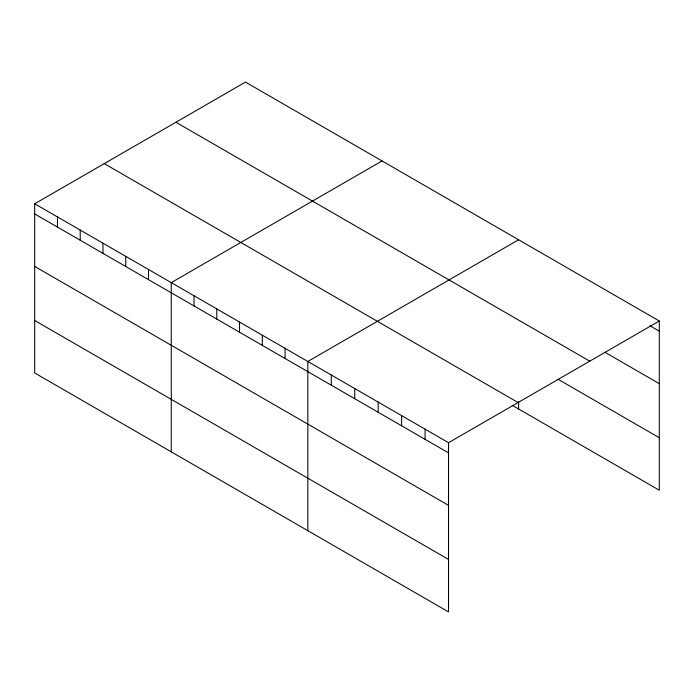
<?xml version="1.0" encoding="UTF-8"?>
<svg xmlns="http://www.w3.org/2000/svg" width="694" height="694" viewBox="0 0 694 694"><rect width="100%" height="100%" fill="white"/><g stroke="black" fill="none" stroke-linecap="round" stroke-linejoin="round"><path stroke-width="1.04" d="M34.7 203.784L448.524 442.703L448.524 611.908L34.7 372.99L34.7 203.784L245.476 82.092L659.3 321.01L659.3 490.216L512.224 405.305M382.038 160.939L171.262 282.623L171.262 451.829M518.6 239.777L307.824 361.47L307.824 530.676M448.524 442.703L659.3 321.01M649.922 325.764L659.3 331.177M604.899 352.248L659.3 383.661M175.92 122.248L589.744 361.166M557.993 379.245L659.3 437.732M104.256 163.619L518.08 402.546M34.7 213.943L448.524 452.87M34.7 266.427L448.524 505.353M34.7 320.507L448.524 559.425M518.6 401.635L518.6 408.983M425.075 429.161L425.075 439.328M401.626 415.619L401.626 425.786M378.178 402.086L378.178 412.253M354.729 388.545L354.729 398.712M331.272 375.003L331.272 385.17M285.069 348.327L285.069 358.494M262.306 335.185L262.306 345.352M239.543 322.042L239.543 332.209M216.78 308.908L216.78 319.067M194.025 295.765L194.025 305.933M148.499 269.48L148.499 279.647M125.744 256.346L125.744 266.505M102.981 243.204L102.981 253.371M80.218 230.061L80.218 240.228M57.463 216.918L57.463 227.085"/></g></svg>
